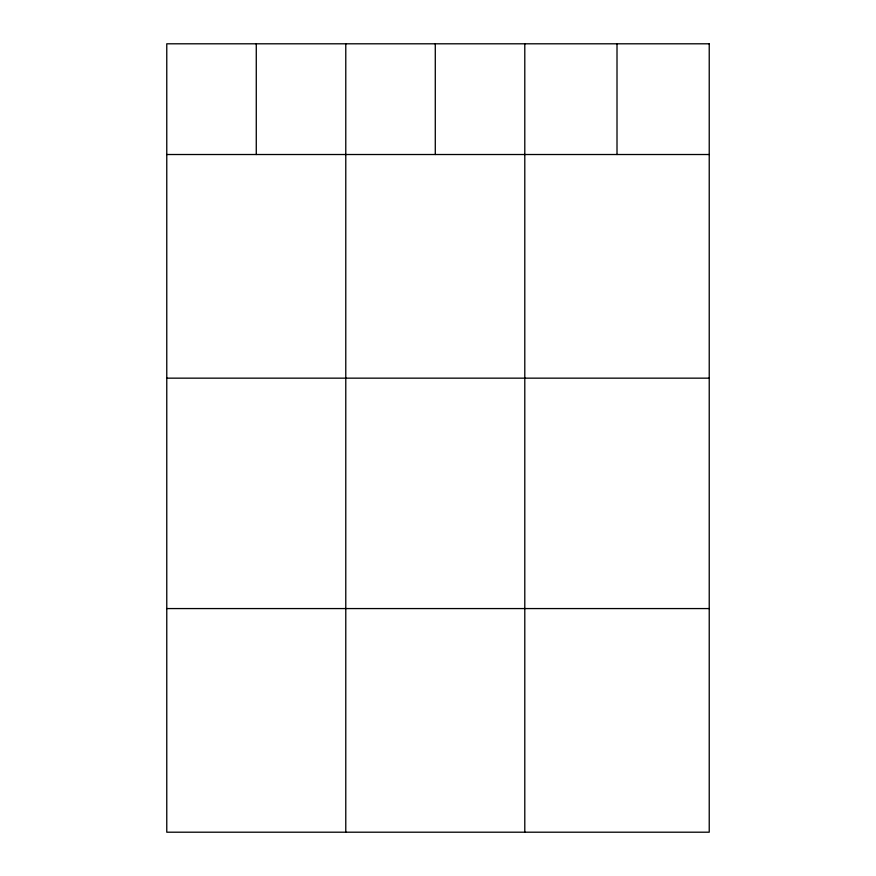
<?xml version="1.0" encoding="UTF-8"?>
<svg xmlns="http://www.w3.org/2000/svg" width="876" height="876" viewBox="0 0 876 876"><rect width="100%" height="100%" fill="white"/><g stroke="black" fill="none" stroke-linecap="round" stroke-linejoin="round"><path stroke-width="1.31" d="M166.769 154.515L709.231 154.515M166.769 378.158L709.231 378.158M166.769 608.568L709.231 608.568M617.011 43.8L617.011 154.515M524.79 43.8L524.79 832.2M435.284 43.8L435.284 154.515M345.779 43.8L345.779 832.2M256.274 43.8L256.274 154.515M709.231 43.8L166.769 43.8L166.769 832.2L709.231 832.2L709.231 43.8"/></g></svg>
